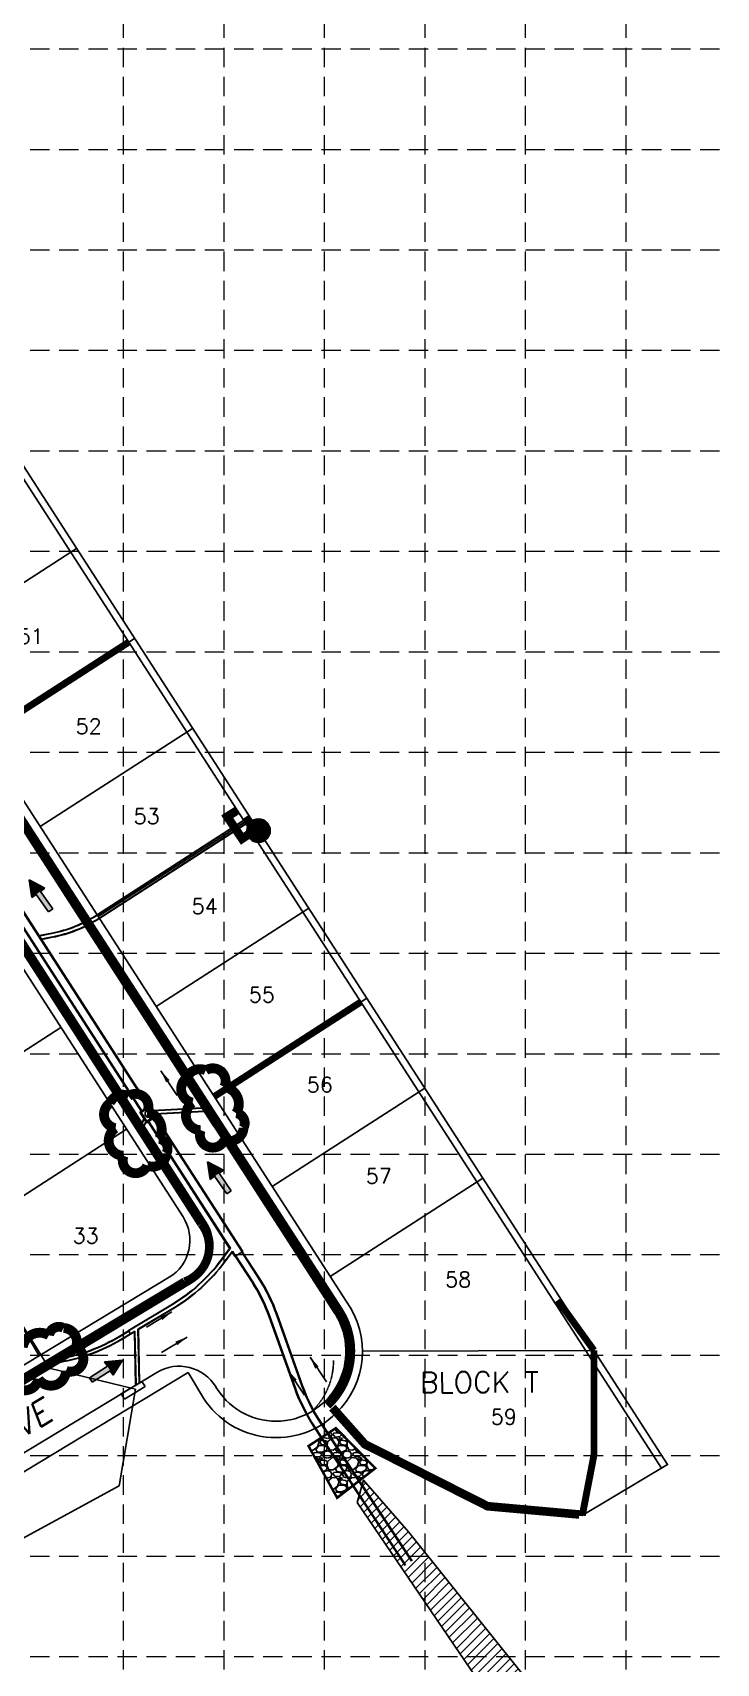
# Model space of a CAD drawing. Header units: inches. Extents: x 3477 to 7207, y 2621 to 4955.
# Drawn here: x 6104 to 6500, y 3435 to 4379 of the extents above; entities that cross this region are included whole.
import ezdxf
from ezdxf.enums import TextEntityAlignment as Align

# ---------------------------------------------------------------- set-up
doc = ezdxf.new("R2010")
doc.units = ezdxf.units.IN
doc.header["$MEASUREMENT"] = 0
for name, pattern in [('ACAD_ISO02W100', [15, 12, -3]), ('DASHED2', [0.375, 0.25, -0.125]), ('HIDDEN', [0.375, 0.25, -0.125])]:
    doc.linetypes.add(name, pattern=pattern)
for name, color, linetype in [('BASE', 7, 'Continuous'), ('EROSION CONTROL BLANKET', 84, 'Continuous'), ('flow arrows', 1, 'Continuous'), ('GRID', 254, 'HIDDEN'), ('LEGEND', 7, 'Continuous'), ('LOT-NO', 250, 'Continuous'), ('LOTEXT', 2, 'Continuous'), ('LOTS-P', 1, 'Continuous'), ('P-TEXT', 2, 'Continuous'), ('PARCELLBLS', 250, 'Continuous'), ('paving', 250, 'Continuous'), ('RETAIN WALL', 5, 'DASHED2'), ('REVPL', 7, 'Continuous'), ('ROW-P', 1, 'Continuous'), ('SANDBAGS', 90, 'Continuous'), ('silt fence', 200, 'Continuous'), ('STORM', 5, 'Continuous'), ('TEXT', 4, 'Continuous')]:
    doc.layers.add(name, color=color, linetype=linetype)
doc.styles.get("Standard").update_dxf_attribs({"font": 'ARIAL.TTF'})
doc.styles.add('TEXT100', font='simplex.shx', dxfattribs={"height": 8.8})
doc.dimstyles.get("Standard").update_dxf_attribs({"dimtxt": 0.18, "dimasz": 0.18, "dimexe": 0.18, "dimexo": 0.0625, "dimgap": 0.09, "dimtad": 0, "dimtih": 1, "dimtoh": 1, "dimdec": 4, "dimzin": 0, "dimdsep": 46, "dimtxsty": 'Standard', "dimcen": 0.09, "dimadec": 0, "dimazin": 0, "dimtfac": 1, "dimtdec": 4, "dimtofl": 0, "dimtmove": 0, "dimatfit": 3, "dimfxl": 0, "dimtolj": 1, "dimtzin": 0, "dimarcsym": 0})

# ---------------------------------------------------------------- blocks, each defined once
blk = doc.blocks.new('lota')
blk.add_attdef('LOTDES', text='', height=0.0833).set_placement((0, 0), align=Align.CENTER)
at = {"flags": 1}
for tag in ['LOTAINF', 'LOTAAC', 'LOTASF']:
    blk.add_attdef(tag, text='', height=0.000000105, dxfattribs=at).set_placement((-0.0377, 0), align=Align.CENTER)
blk = doc.blocks.new('TF')
for p, q in [((0.001, -0.02), (0.001, 0.02)), ((0.001, 0.02), (0.161, 0.02)), ((0.161, 0.02), (0.161, 0.06)), ((0.161, 0.06), (0.281, 0)), ((0.161, -0.06), (0.281, 0)), ((0.161, -0.02), (0.001, -0.02)), ((0.161, -0.02), (0.161, -0.06))]:
    blk.add_line(p, q)
for points in [[(0.001, 0.02), (0.001, -0.02), (0.161, 0.02), (0.161, -0.02)], [(0.161, -0.06), (0.161, 0.06), (0.281, 0), (0.161, 0.06)]]:
    blk.add_solid(points)
blk = doc.blocks.new('arrow')
at = {"xscale": 192.0000000000001, "yscale": 192, "zscale": 192, "rotation": 89.54514789520785}
blk.add_blockref('TF', (-0.4, -54), dxfattribs=at)
blk = doc.blocks.new('inlet protection')
at = {"layer": 'LEGEND', "color": 170, "ltscale": 100, "const_width": 9.48}
blk.add_lwpolyline([(38, 58.5, 0.520567), (38, 58.5, 0.765195), (16.6, 47.7, 0.417879), (16.5, 28.3, 0.6649), (41, 24.6, 0.744833), (68.6, 22.2, 0.975642), (85.8, 40, 0.520567), (81.5, 61.5, 0.520567), (65.8, 60, 0.540264), (38, 58.5)], format="xyb", close=True, dxfattribs=at)

msp = doc.modelspace()

# ---------------------------------------------------------------- hatches: boundary and pattern name
at = {"layer": 'BASE', "linetype": 'ACAD_ISO02W100'}
h = msp.add_hatch(dxfattribs=at)
h.set_pattern_fill('GRAVEL', color=240, scale=11.451696, style=0)
h.set_pattern_definition([(228.0128, (5424.2276, 2960.2527), (-91.6135486, -103.06528033), [1.54067, -152.52615]), (184.9697, (5423.19693, 2959.1075), (137.42036534, 11.45159656), [2.64383, -261.73911]), (132.5104, (5420.56304, 2958.8785), (114.5168548, -125.9687565), [1.8642, -184.5559]), (267.2737, (5416.0969, 2956.01557), (11.4516505, 229.03392553), [2.40758, -238.35054]), (292.8337, (5415.98236, 2953.6107), (-57.25859397, 137.4203122), [2.36082, -233.72194]), (357.2737, (5416.8985, 2951.4349), (-229.03392553, 11.4516505), [2.40758, -238.35054]), (37.6942, (5419.30335, 2951.32037), (-148.87213352, -114.5168512), [3.1839, -315.20621]), (72.2553, (5421.8227, 2953.26716), (80.161996, 251.93727121), [3.00593, -297.58745]), (121.4296, (5422.73886, 2956.1301), (-91.61366316, 148.87199256), [2.41574, -239.15806]), (175.2364, (5421.4792, 2958.1914), (125.968668, -11.45159914), [2.75793, -135.13875]), (222.3974, (5418.73076, 2958.42042), (-137.42043748, -125.96856651), [3.56661, -353.09444]), (138.8141, (5427.434, 2955.901), (-80.1619065, 68.7101459), [1.21733, -120.51586]), (171.4692, (5426.5179, 2956.70267), (148.87202976, -22.9034828), [2.31596, -229.28026]), (225, (5424.2276, 2957.046), (-1e-15, -11.4517), [1.61951, -14.57563]), (203.1986, (5423.426, 2958.4204), (57.2584775, 22.9034074), [0.87214, -86.34138]), (291.8014, (5422.6243, 2958.0769), (-11.451695, 34.3550914), [1.23338, -60.43589]), (30.9638, (5423.0824, 2956.9317), (34.3550657, 22.9034207), [2.00323, -64.77106]), (161.5651, (5424.8, 2957.9624), (22.903397, -11.451678), [1.44854, -34.76491]), (16.3895, (5415.98236, 2958.0769), (114.51698625, 34.35500484), [2.02924, -200.89533]), (70.3462, (5417.92915, 2958.64946), (-45.80673, -125.96868164), [1.70242, -168.53928]), (293.1986, (5424.8002, 2960.2527), (-22.9034074, 57.2584775), [1.74427, -85.46925]), (343.6105, (5425.48726, 2958.64946), (-114.51698625, 34.35500484), [2.02924, -200.89533]), (339.444, (5415.9824, 2950.9768), (-57.2585017, 22.9033464), [1.95687, -95.88647]), (294.7751, (5417.8146, 2950.2897), (-57.2583911, 125.9686964), [1.63963, -162.3237]), (66.8014, (5424.9147, 2948.801), (22.9034074, 57.2584775), [1.74427, -85.46925]), (17.354, (5425.6018, 2950.4042), (-148.87207252, -45.80672147), [1.91966, -190.04575]), (69.444, (5419.3033, 2948.801), (-22.9033464, -57.2585017), [0.97843, -96.8649]), (101.3099, (5424.2276, 2948.801), (-11.451669, 45.806793), [0.58392, -57.80849]), (165.9638, (5424.113, 2949.3736), (34.3550946, -11.451674), [2.36082, -44.85572]), (186.009, (5421.8227, 2949.94617), (114.51695823, 11.4516883), [2.18785, -216.5965]), (303.6901, (5423.0824, 2955.901), (-11.451711, 22.903387), [1.65159, -39.63809]), (353.1572, (5423.99854, 2954.52684), (194.67882657, -22.9034838), [2.88347, -285.46288]), (60.9454, (5426.8615, 2954.1833), (-45.8067847, -80.1618772), [1.17902, -116.7234]), (90, (5427.434, 2955.214), (-11.4517, 11.4517), [0.6871, -10.7646]), (120.2564, (5421.5937, 2950.2897), (45.8067259, -80.1619009), [1.59092, -157.50113]), (48.0128, (5420.7921, 2951.6639), (91.6135486, 103.06528033), [3.08133, -150.98548]), (0, (5422.853, 2953.954), (11.4517, 11.4517), [2.97744, -8.47426]), (325.3048, (5425.8308, 2953.95426), (-114.51689533, 80.16197135), [1.81067, -179.25654]), (254.0546, (5427.3195, 2952.9236), (-11.4516948, -45.8067859), [1.66739, -81.70222]), (207.646, (5426.86147, 2951.32037), (-217.58217803, -114.5170494), [2.7148, -268.76528]), (175.4261, (5424.4566, 2950.0607), (-148.8720558, 11.45163657), [2.87207, -284.33501])])
h.paths.add_polyline_path([(6280.62, 3530.68), (6302.73, 3547.83), (6279.88, 3571.07), (6264.02, 3560.69)])
at = {"layer": 'SANDBAGS'}
h = msp.add_hatch(dxfattribs=at)
h.set_pattern_fill('ANSI31', color=54, scale=4, style=0)
h.set_pattern_definition([(45, (-17958.70927, -13481.82824), (-0.353553391, 0.353553391), [])])
edge = h.paths.add_edge_path()
edge.add_arc((6235.08, 3917.12), 6.79, 0, 360)
at = {"layer": 'STORM'}
h = msp.add_hatch(dxfattribs=at)
h.set_pattern_fill('ANSI31', color=5, scale=30, style=0)
h.paths.add_polyline_path([(6292.24, 3527.97), (6295.82, 3540.97), (6321.85, 3510.93), (6416.9, 3392.38), (6400.49, 3368.68)])

# ---------------------------------------------------------------- linework, layer by layer
at = {"layer": 'BASE', "color": 240, "linetype": 'Continuous', "const_width": 1.43}
msp.add_lwpolyline([(6280.62, 3530.68), (6302.73, 3547.83), (6279.88, 3571.07), (6264.02, 3560.69)], close=True, dxfattribs=at)
at = {"layer": 'EROSION CONTROL BLANKET', "const_width": 5}
for points in [[(5873.23, 4718.88), (5871.82, 4662.36), (5867.19, 4601.49, 0.118114), (5914.98, 4237.42, 0.05144), (5983.95, 4099.66), (6281.88, 3638.75, -0.360267), (6274.98, 3584.19, -0.360267)], [(5915.72, 3468.11), (5928.11, 3482.81), (5945.34, 3500.03), (5958, 3511.22), (5972.9, 3522.83), (6007.26, 3544.74), (6192.36, 3655.9, 0.511134), (6201.97, 3689.47), (6092.35, 3859.69, 0.440891), (6060.24, 3865.5), (5931.76, 3782.37, -0.183228), (5778.74, 3744.26), (5517.54, 3795.47, -0.252769), (5350.77, 3940.44), (5345.59, 3948.8), (5339, 3952.61, -0.703025), (5346.22, 4032.46), (5357.35, 4035.56), (5366.36, 4044.42), (5600.92, 4299.61, -0.169252), (5777.7, 4381.4), (5812.16, 4386, 0.369886)]]:
    msp.add_lwpolyline(points, format="xyb", dxfattribs=at)
at = {"layer": 'GRID', "color": 252, "linetype": 'HIDDEN', "lineweight": 0, "ltscale": 45}
for p, q in [((6156.76, 4893.76), (6156.76, 2856.5)), ((6214.96, 4893.76), (6214.96, 2856.5)), ((6273.16, 4893.76), (6273.16, 2856.5)), ((6331.36, 4893.76), (6331.36, 2856.5)), ((6389.56, 4893.76), (6389.56, 2856.5)), ((6447.76, 4893.76), (6447.76, 2856.5)), ((3537.76, 4369.96), (7146.16, 4369.96)), ((3537.76, 4311.76), (7146.16, 4311.76)), ((3537.76, 4253.56), (7146.16, 4253.56)), ((3537.76, 4195.36), (7146.16, 4195.36)), ((3537.76, 4137.16), (7146.16, 4137.16)), ((3537.76, 4078.96), (7146.16, 4078.96)), ((3537.76, 4020.76), (7146.16, 4020.76)), ((3537.76, 3962.56), (7146.16, 3962.56)), ((3537.76, 3904.36), (7146.16, 3904.36)), ((3537.76, 3846.16), (7146.16, 3846.16)), ((3537.76, 3787.96), (7146.16, 3787.96)), ((3537.76, 3729.76), (7146.16, 3729.76)), ((3537.76, 3671.56), (7146.16, 3671.56)), ((3537.76, 3613.36), (7146.16, 3613.36)), ((3537.76, 3555.16), (7146.16, 3555.16)), ((3537.76, 3496.96), (7146.16, 3496.96)), ((3537.76, 3438.76), (7146.16, 3438.76))]:
    msp.add_line(p, q, dxfattribs=at)
at = {"layer": 'LOTS-P', "color": 7}
msp.add_line((6030.77, 3745.12), (6107.95, 3613), dxfattribs=at)
for points in [[(6129.72, 4080.6), (6041.42, 4023.65)], [(6163.32, 4028.5), (6075.02, 3971.55)], [(6196.93, 3976.4), (6108.63, 3919.45)], [(6230.54, 3924.3), (6142.24, 3867.34)], [(6264.15, 3872.2), (6175.85, 3815.24)], [(6297.75, 3820.1), (6209.45, 3763.14)], [(6030.77, 3745.12), (6120.62, 3803.08)], [(6331.36, 3768), (6243.06, 3711.04)], [(6066.11, 3684.62), (6158.57, 3744.26)], [(6364.97, 3715.9), (6276.67, 3658.94)], [(6429.36, 3616.08), (6295.23, 3615.71)]]:
    msp.add_lwpolyline(points, dxfattribs=at)
at = {"layer": 'paving', "color": 7}
for p, q in [((5985.39, 4092.99), (6279.21, 3637.47)), ((6094.46, 3861.17), (6204.66, 3690.32)), ((6196.57, 3655.36), (5998.95, 3536.15)), ((6176.13, 3603.32), (6016.52, 3507.04)), ((6211.27, 3593.47), (6210.45, 3594.83))]:
    msp.add_line(p, q, dxfattribs=at)
at = {"layer": 'paving', "color": 7, "linetype": 'Continuous'}
for p, q in [((6052.68, 3703.67), (6113.88, 3605.79)), ((6113.88, 3605.79), (6163.84, 3593.6)), ((6163.84, 3593.6), (6154.37, 3537.7)), ((6155.58, 3590.93), (6167.57, 3598.16)), ((6154.37, 3537.7), (6064.9, 3489.02))]:
    msp.add_line(p, q, dxfattribs=at)
at = {"layer": 'paving', "color": 7}
for centre, radius, start, end in [((6183.65, 3676.77), 25, 301.10029, 32.82361), ((6245.23, 3615.55), 40.5, 213.02799, 35.86609), ((6189.05, 3581.92), 25, 31.10055, 121.10029)]:
    msp.add_arc(centre, radius, start, end, dxfattribs=at)
at = {"layer": 'RETAIN WALL', "color": 4, "const_width": 4}
for points in [[(6075.02, 3971.55), (6159.96, 4026.34)], [(6209.45, 3763.14), (6294.39, 3817.93)], [(6408.36, 3645.19), (6429.36, 3616.08)], [(6429.36, 3616.08), (6429.36, 3555.5), (6422.6, 3520.45)]]:
    msp.add_lwpolyline(points, dxfattribs=at)
at = {"layer": 'RETAIN WALL', "color": 4}
msp.add_arc((6238, 3610.06, -608), 40.5, 314.15985, 0.19421, dxfattribs=at)
at = {"layer": 'REVPL'}
msp.add_lwpolyline([(5986.83, 4409.54), (5999.65, 4350.89), (6017.71, 4293.63), (6040.86, 4238.23), (6068.92, 4185.15), (6096.97, 4131.37), (6472.01, 3549.95), (6422.6, 3520.45), (6365.67, 3526.14), (6297.47, 3561.73), (6280.06, 3579.68, -0.473363), (6203.22, 3588.43), (6194.31, 3603.2), (6021.42, 3498.9, 0.056998), (5954.15, 3447.05, 0.00802), (5943.47, 3436.34), (5807.47, 3589.72), (5506.01, 3650.05, -0.229842), (5264.04, 3833.75)], format="xyb", dxfattribs=at)
at = {"layer": 'ROW-P', "color": 7}
msp.add_line((6078.07, 3869.05), (6191.37, 3693.4), dxfattribs=at)
for points in [[(6285.9, 3644.62), (5993.37, 4098.14, -0.16398), (5872.18, 4577.11), (5883.11, 4718.26)], [(6183.28, 3658.44), (5994.05, 3544.28, 0.056997), (5917.23, 3485.08, 0.006066), (5908.21, 3476.11)]]:
    msp.add_lwpolyline(points, format="xyb", dxfattribs=at)
for centre, radius, start, end in [((6170.36, 3679.84), 25, 301.10029, 32.82361), ((6245.23, 3615.55), 50, 314.15985, 35.56178)]:
    msp.add_arc(centre, radius, start, end, dxfattribs=at)
at = {"layer": 'SANDBAGS', "color": 54}
msp.add_circle((6235.08, 3917.12), 6.79, dxfattribs=at)
at = {"layer": 'silt fence', "color": 200, "const_width": 5}
for points in [[(6222.59, 3928.82), (6216.95, 3925.24), (6225.57, 3912.44), (6230.96, 3916.11)], [(6420.88, 3521.05), (6367.74, 3525.84), (6296.63, 3561.78), (6277.85, 3582.94)]]:
    msp.add_lwpolyline(points, dxfattribs=at)
at = {"layer": 'STORM'}
for p, q in [((6094.7, 4127.52), (6468.57, 3547.9)), ((6077.05, 3903.38), (6171.6, 3756.79)), ((6077.43, 3903.63), (6171.99, 3757.04)), ((6072.88, 3900.69), (6167.44, 3754.1)), ((6073.27, 3900.94), (6167.82, 3754.35)), ((6201.47, 3757.99), (6204.41, 3759.89)), ((6204.41, 3759.89), (6212, 3748.12)), ((6166.27, 3754.14), (6172.43, 3758.12)), ((6166.27, 3754.14), (6170.24, 3747.98)), ((6167.19, 3753.94), (6172.23, 3757.2)), ((6167.19, 3753.94), (6170.44, 3748.9)), ((6167.49, 3747.94), (6169.07, 3751.03)), ((6167.62, 3747.74), (6169.21, 3750.82)), ((6170.24, 3747.98), (6176.41, 3751.96)), ((6170.44, 3748.9), (6175.49, 3752.16)), ((6172.23, 3757.2), (6175.49, 3752.16)), ((6172.43, 3758.12), (6176.41, 3751.96)), ((6173.58, 3755.11), (6202.41, 3756.53)), ((6173.71, 3754.9), (6202.55, 3756.32)), ((6174.82, 3753.2), (6203.65, 3754.62)), ((6174.86, 3751.75), (6225.56, 3673.15)), ((6174.95, 3752.99), (6203.78, 3754.41)), ((6175.24, 3752), (6225.94, 3673.39)), ((6209.06, 3746.23), (6201.47, 3757.99)), ((6163.61, 3747.51), (6166.55, 3749.41)), ((6171.2, 3735.75), (6163.61, 3747.51)), ((6166.55, 3749.41), (6174.14, 3737.64)), ((6168.59, 3746.24), (6170.18, 3749.32)), ((6168.73, 3746.03), (6170.31, 3749.11)), ((6170.69, 3749.06), (6218.36, 3675.16)), ((6171.07, 3749.31), (6218.78, 3675.35)), ((6209.06, 3746.23), (6212, 3748.12)), ((6171.2, 3735.75), (6174.14, 3737.64)), ((6213.46, 3668.56), (6218.36, 3675.16)), ((6213.63, 3668.43), (6218.78, 3675.35)), ((6215.24, 3667.24), (6219.94, 3673.56)), ((6215.41, 3667.11), (6219.77, 3672.97)), ((6219.77, 3672.97), (6221.39, 3670.46)), ((6219.94, 3673.56), (6221.78, 3670.71)), ((6225.94, 3673.39), (6221.39, 3670.46)), ((6221.63, 3670.61), (6231.35, 3655.55)), ((6221.99, 3670.84), (6231.7, 3655.78)), ((6225.35, 3673.01), (6235.06, 3657.95)), ((6225.7, 3673.24), (6235.42, 3658.17)), ((6185.22, 3642.93), (6159.75, 3627.57)), ((6185.33, 3642.74), (6159.87, 3627.38)), ((6186.36, 3641.03), (6165.27, 3628.31)), ((6186.48, 3640.84), (6165.48, 3628.18)), ((6245.4, 3636.98), (6260.23, 3595.48)), ((6245.8, 3637.12), (6260.62, 3595.62)), ((6159.82, 3627.46), (6154.37, 3624.17)), ((6159.93, 3627.28), (6154.48, 3623.99)), ((6159.75, 3627.57), (6161.01, 3625.48)), ((6163.53, 3627.26), (6160.9, 3625.67)), ((6164.13, 3596.08), (6163.53, 3627.26)), ((6165.87, 3597.13), (6165.27, 3628.31)), ((6166.08, 3597.26), (6165.48, 3628.18)), ((6241.24, 3635.49), (6256.07, 3593.99)), ((6241.64, 3635.63), (6256.46, 3594.13)), ((6160.84, 3625.77), (6155.39, 3622.48)), ((6160.95, 3625.59), (6155.49, 3622.3)), ((6163.33, 3626.88), (6161.01, 3625.48)), ((6163.92, 3595.96), (6163.33, 3626.88)), ((6104.94, 3604.17), (6116.93, 3611.41)), ((6118.74, 3608.41), (6106.75, 3601.18)), ((6116.93, 3611.41), (6118.74, 3608.41)), ((6117.23, 3610.91), (6119.61, 3611.31)), ((6117.34, 3610.72), (6119.64, 3611.1)), ((6118.32, 3609.1), (6119.93, 3609.37)), ((6118.44, 3608.9), (6119.97, 3609.16)), ((6104.94, 3604.17), (6106.75, 3601.18)), ((6155.58, 3590.93), (6167.57, 3598.16)), ((6155.58, 3590.93), (6157.39, 3587.93)), ((6169.38, 3595.16), (6157.39, 3587.93)), ((6167.57, 3598.16), (6169.38, 3595.16)), ((6266.94, 3572.18), (6319.93, 3491.59)), ((6267.29, 3572.41), (6320.28, 3491.82)), ((6270.63, 3574.61), (6323.63, 3494.01)), ((6270.98, 3574.84), (6323.98, 3494.24))]:
    msp.add_line(p, q, dxfattribs=at)
at = {"layer": 'STORM', "linetype": 'Continuous'}
for p, q in [((6226.51, 3923.17), (6141.32, 3868.21)), ((6226.64, 3922.97), (6141.44, 3868.02)), ((6227.72, 3921.29), (6142.53, 3866.34)), ((6227.84, 3921.1), (6142.65, 3866.15)), ((6115.35, 3857.54), (6107.84, 3856.1)), ((6115.31, 3857.77), (6108.24, 3856.41)), ((6115.73, 3855.58), (6109.01, 3854.29)), ((6115.77, 3855.36), (6109.68, 3854.18))]:
    msp.add_line(p, q, dxfattribs=at)
at = {"layer": 'STORM', "color": 5, "linetype": 'Continuous'}
for p, q in [((6104.94, 3604.17), (6116.93, 3611.41)), ((6116.93, 3611.41), (6118.74, 3608.41)), ((6104.94, 3604.17), (6106.75, 3601.18)), ((6155.58, 3590.93), (6157.39, 3587.93)), ((6167.57, 3598.16), (6169.38, 3595.16))]:
    msp.add_line(p, q, dxfattribs=at)
at = {"layer": 'STORM', "color": 5}
for p, q in [((6118.74, 3608.41), (6106.75, 3601.18)), ((6167.61, 3598.09), (6155.62, 3590.85)), ((6169.38, 3595.16), (6157.39, 3587.93))]:
    msp.add_line(p, q, dxfattribs=at)
at = {"layer": 'STORM', "linetype": 'Continuous'}
for points in [[(6228.13, 3920.66), (6231.07, 3922.56), (6229.17, 3925.5), (6226.23, 3923.6)], [(6228.28, 3921.35), (6226.92, 3923.45), (6229.02, 3924.81), (6230.38, 3922.71)]]:
    msp.add_lwpolyline(points, close=True, dxfattribs=at)
at = {"layer": 'STORM'}
msp.add_lwpolyline([(6292.24, 3527.97), (6295.82, 3540.97), (6321.85, 3510.93), (6416.9, 3392.38), (6400.49, 3368.68)], close=True, dxfattribs=at)
at = {"layer": 'STORM', "linetype": 'Continuous'}
msp.add_circle((6228.65, 3923.08), 1, dxfattribs=at)
at = {"layer": 'STORM'}
msp.add_circle((6171.34, 3753.05), 2, dxfattribs=at)
at = {"layer": 'STORM', "linetype": 'Continuous'}
for radius in [73.77, 74, 76, 76.23]:
    msp.add_arc((6101.33, 3930.2), radius, 280.92209, 302.82361, dxfattribs=at)
at = {"layer": 'STORM'}
for centre, radius, start, end in [((6134.19, 3727.51), 98.78, 301.10029, 323.36182), ((6134.19, 3727.51), 99, 301.10029, 323.36182), ((6134.19, 3727.51), 101, 301.10029, 323.36182), ((6134.19, 3727.51), 101.22, 301.10029, 323.36182), ((6149.35, 3602.66), 97.58, 19.66079, 32.82361), ((6149.35, 3602.66), 98, 19.66079, 32.82361), ((6149.35, 3602.66), 102, 19.66079, 32.82361), ((6149.35, 3602.66), 102.42, 19.66079, 32.82361), ((6103.28, 3708.86), 98.91, 279.50268, 301.10029), ((6103.28, 3708.86), 99.12, 279.50268, 301.10029), ((6103.28, 3708.86), 100.88, 279.50268, 301.10029), ((6103.28, 3708.86), 101.09, 279.50268, 301.10029), ((6352.52, 3628.45), 102.42, 199.66079, 213.32652), ((6352.52, 3628.45), 102, 199.66079, 213.32652), ((6352.52, 3628.45), 98, 199.66079, 213.32652), ((6352.52, 3628.45), 97.58, 199.66079, 213.32652)]:
    msp.add_arc(centre, radius, start, end, dxfattribs=at)

# ---------------------------------------------------------------- block references
at = {"zscale": 0.40203368584298}
for p, xscale, yscale, rotation in [((6102.16, 3888.67), 0.4020336858434818, 0.4020336858435201, 35.54918891084171), ((6205.59, 3725.39), 0.4020336858434818, 0.4020336858435136, 35.54918891084171), ((6156.25, 3610.54), 0.402033685843062, 0.4020336858428948, 302.7772322481867)]:
    msp.add_blockref('arrow', p, dxfattribs=dict(at, xscale=xscale, yscale=yscale, rotation=rotation))
at = {"layer": 'flow arrows', "color": 1, "zscale": 0.6}
for p, xscale, yscale, rotation in [((6174.24, 3777.15), 0.6000000000001767, 0.5999999999999446, 291.3542330848871), ((6129.54, 3762.33), 0.6000000000001767, 0.5999999999999446, 291.3542330848871), ((6090.06, 3576.89), 0.6000000000010237, 0.6000000000003638, 21.35423308485548)]:
    msp.add_blockref('inlet protection', p, dxfattribs=dict(at, xscale=xscale, yscale=yscale, rotation=rotation))
at = {"layer": 'LOT-NO'}
ref = msp.add_blockref('lota', (6103.11, 4025.28), dxfattribs=dict(at, xscale=105.6422569027636, yscale=105.6422569027609, zscale=105.6422569027611))
ref.add_attrib('LOTDES', '51', dxfattribs={"layer": 'PARCELLBLS', "height": 8.8, "style": 'TEXT100'}).set_placement((6103.11, 4025.28), align=Align.CENTER)
ref = msp.add_blockref('lota', (6136.71, 3973.18), dxfattribs=dict(at, xscale=105.6422569027636, yscale=105.6422569027609, zscale=105.6422569027611))
ref.add_attrib('LOTDES', '52', dxfattribs={"layer": 'PARCELLBLS', "height": 8.8, "style": 'TEXT100'}).set_placement((6136.71, 3973.18), align=Align.CENTER)
ref = msp.add_blockref('lota', (6170.32, 3921.08), dxfattribs=dict(at, xscale=105.6422569027636, yscale=105.6422569027609, zscale=105.6422569027611))
ref.add_attrib('LOTDES', '53', dxfattribs={"layer": 'PARCELLBLS', "height": 8.8, "style": 'TEXT100'}).set_placement((6170.32, 3921.08), align=Align.CENTER)
ref = msp.add_blockref('lota', (6203.93, 3868.98), dxfattribs=dict(at, xscale=105.6422569027636, yscale=105.6422569027609, zscale=105.6422569027611))
ref.add_attrib('LOTDES', '54', dxfattribs={"layer": 'PARCELLBLS', "height": 8.8, "style": 'TEXT100'}).set_placement((6203.93, 3868.98), align=Align.CENTER)
ref = msp.add_blockref('lota', (6237.02, 3817.67), dxfattribs=dict(at, xscale=105.6422569027636, yscale=105.6422569027609, zscale=105.6422569027611))
ref.add_attrib('LOTDES', '55', dxfattribs={"layer": 'PARCELLBLS', "height": 8.8, "style": 'TEXT100'}).set_placement((6237.02, 3817.67), align=Align.CENTER)
ref = msp.add_blockref('lota', (6270.63, 3765.57), dxfattribs=dict(at, xscale=105.6422569027636, yscale=105.6422569027609, zscale=105.6422569027611))
ref.add_attrib('LOTDES', '56', dxfattribs={"layer": 'PARCELLBLS', "height": 8.8, "style": 'TEXT100'}).set_placement((6270.63, 3765.57), align=Align.CENTER)
ref = msp.add_blockref('lota', (6304.75, 3712.67), dxfattribs=dict(at, xscale=105.6422569027636, yscale=105.6422569027609, zscale=105.6422569027611))
ref.add_attrib('LOTDES', '57', dxfattribs={"layer": 'PARCELLBLS', "height": 8.8, "style": 'TEXT100'}).set_placement((6304.75, 3712.67), align=Align.CENTER)
ref = msp.add_blockref('lota', (6134.96, 3678.09), dxfattribs=dict(at, xscale=105.6422569027636, yscale=105.6422569027609, zscale=105.6422569027611))
ref.add_attrib('LOTDES', '33', dxfattribs={"layer": 'PARCELLBLS', "height": 8.8, "style": 'TEXT100'}).set_placement((6134.96, 3678.09), align=Align.CENTER)
ref = msp.add_blockref('lota', (6350.71, 3652.78), dxfattribs=dict(at, xscale=105.6422569027636, yscale=105.6422569027609, zscale=105.6422569027611))
ref.add_attrib('LOTDES', '58', dxfattribs={"layer": 'PARCELLBLS', "height": 8.8, "style": 'TEXT100'}).set_placement((6350.71, 3652.78), align=Align.CENTER)
ref = msp.add_blockref('lota', (6377.19, 3573.21), dxfattribs=dict(at, xscale=105.6422569027636, yscale=105.6422569027609, zscale=105.6422569027611))
ref.add_attrib('LOTDES', '59', dxfattribs={"layer": 'PARCELLBLS', "height": 8.8, "style": 'TEXT100'}).set_placement((6377.19, 3573.21), align=Align.CENTER)

# ---------------------------------------------------------------- texts
at = {"layer": 'LOTEXT', "color": 7, "style": 'TEXT100'}
msp.add_text('BLOCK T', height=12, rotation=0.15667, dxfattribs=at).set_placement((6328.52, 3591.54))
at = {"layer": 'TEXT', "color": 7, "style": 'TEXT100', "oblique": 10}
msp.add_text('FOXHAVEN DRIVE ', height=14, rotation=31.10028, dxfattribs=at).set_placement((5982.27, 3495.33))

# ---------------------------------------------------------------- leaders
at = {"layer": 'P-TEXT', "color": 7}
for points in [[(6178.58, 3778.01), (6188.03, 3763.66)], [(6164.39, 3768.66), (6173.84, 3754.31)], [(6184.91, 3638.4), (6170.2, 3629.53)], [(6193.69, 3623.85), (6178.98, 3614.97)], [(6264.91, 3612.2), (6274.36, 3597.85)], [(6252.25, 3604.49), (6261.7, 3590.15)]]:
    msp.add_leader(points, dimstyle='Standard', override={"dimscale": 40, "dimtxt": 0.08, "dimexe": 0.05, "dimexo": 0.05, "dimgap": 0.09, "dimtad": 0, "dimtih": 0, "dimtoh": 0, "dimdec": 2, "dimpost": "'", "dimcen": 0, "dimadec": 2, "dimtdec": 2, "dimtmove": 2}, dxfattribs=at)

doc.saveas('drawing.dxf')
